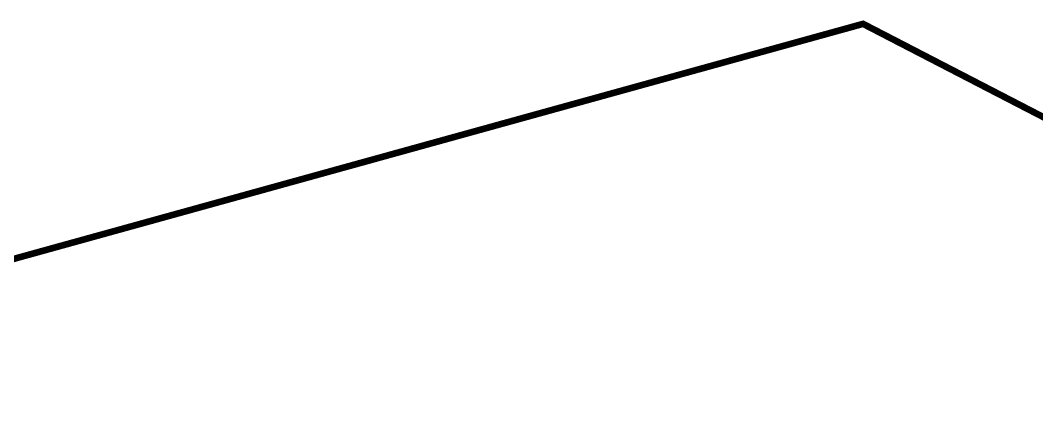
# Model space of a CAD drawing. Header units: metres. Extents: x 568332 to 569219, y 2065964 to 2066430.
# Drawn here: x 568528.07 to 568535.77, y 2066410.9 to 2066413.83 of the extents above; entities that cross this region are included whole.
import ezdxf

# ---------------------------------------------------------------- set-up
doc = ezdxf.new("R2010")
doc.units = ezdxf.units.M
doc.linetypes.add('HIDDEN', pattern=[0.375, 0.25, -0.125])
doc.layers.add('-RANH GIOI LO DAT', color=12, linetype='CONTINUOUS')
doc.layers.add('-WALL', color=4, linetype='CONTINUOUS', lineweight=35)

# ---------------------------------------------------------------- blocks, each defined once
blk = doc.blocks.new('M12-T3')
at = {"layer": '-RANH GIOI LO DAT', "linetype": 'HIDDEN', "ltscale": 10, "const_width": 50.00000000000002}
blk.add_lwpolyline([(200413.1609008312, -503107.2375879288), (205398.2550961971, -497721.4450850487), (205398.2550969124, -485088.7648229599), (194398.2550973892, -485088.7648229599), (194398.255096674, -503572.7263979912)], close=True, dxfattribs=at)

msp = doc.modelspace()

# ---------------------------------------------------------------- block references
at = {"layer": '-WALL', "color": 2, "true_color": 0xf1eb1f, "xscale": 0.001, "yscale": 0.001, "zscale": 0.001, "rotation": 105.4590240793294}
msp.add_blockref('M12-T3', (568109.4904218079, 2066083.165826503), dxfattribs=at)

doc.saveas('drawing.dxf')
